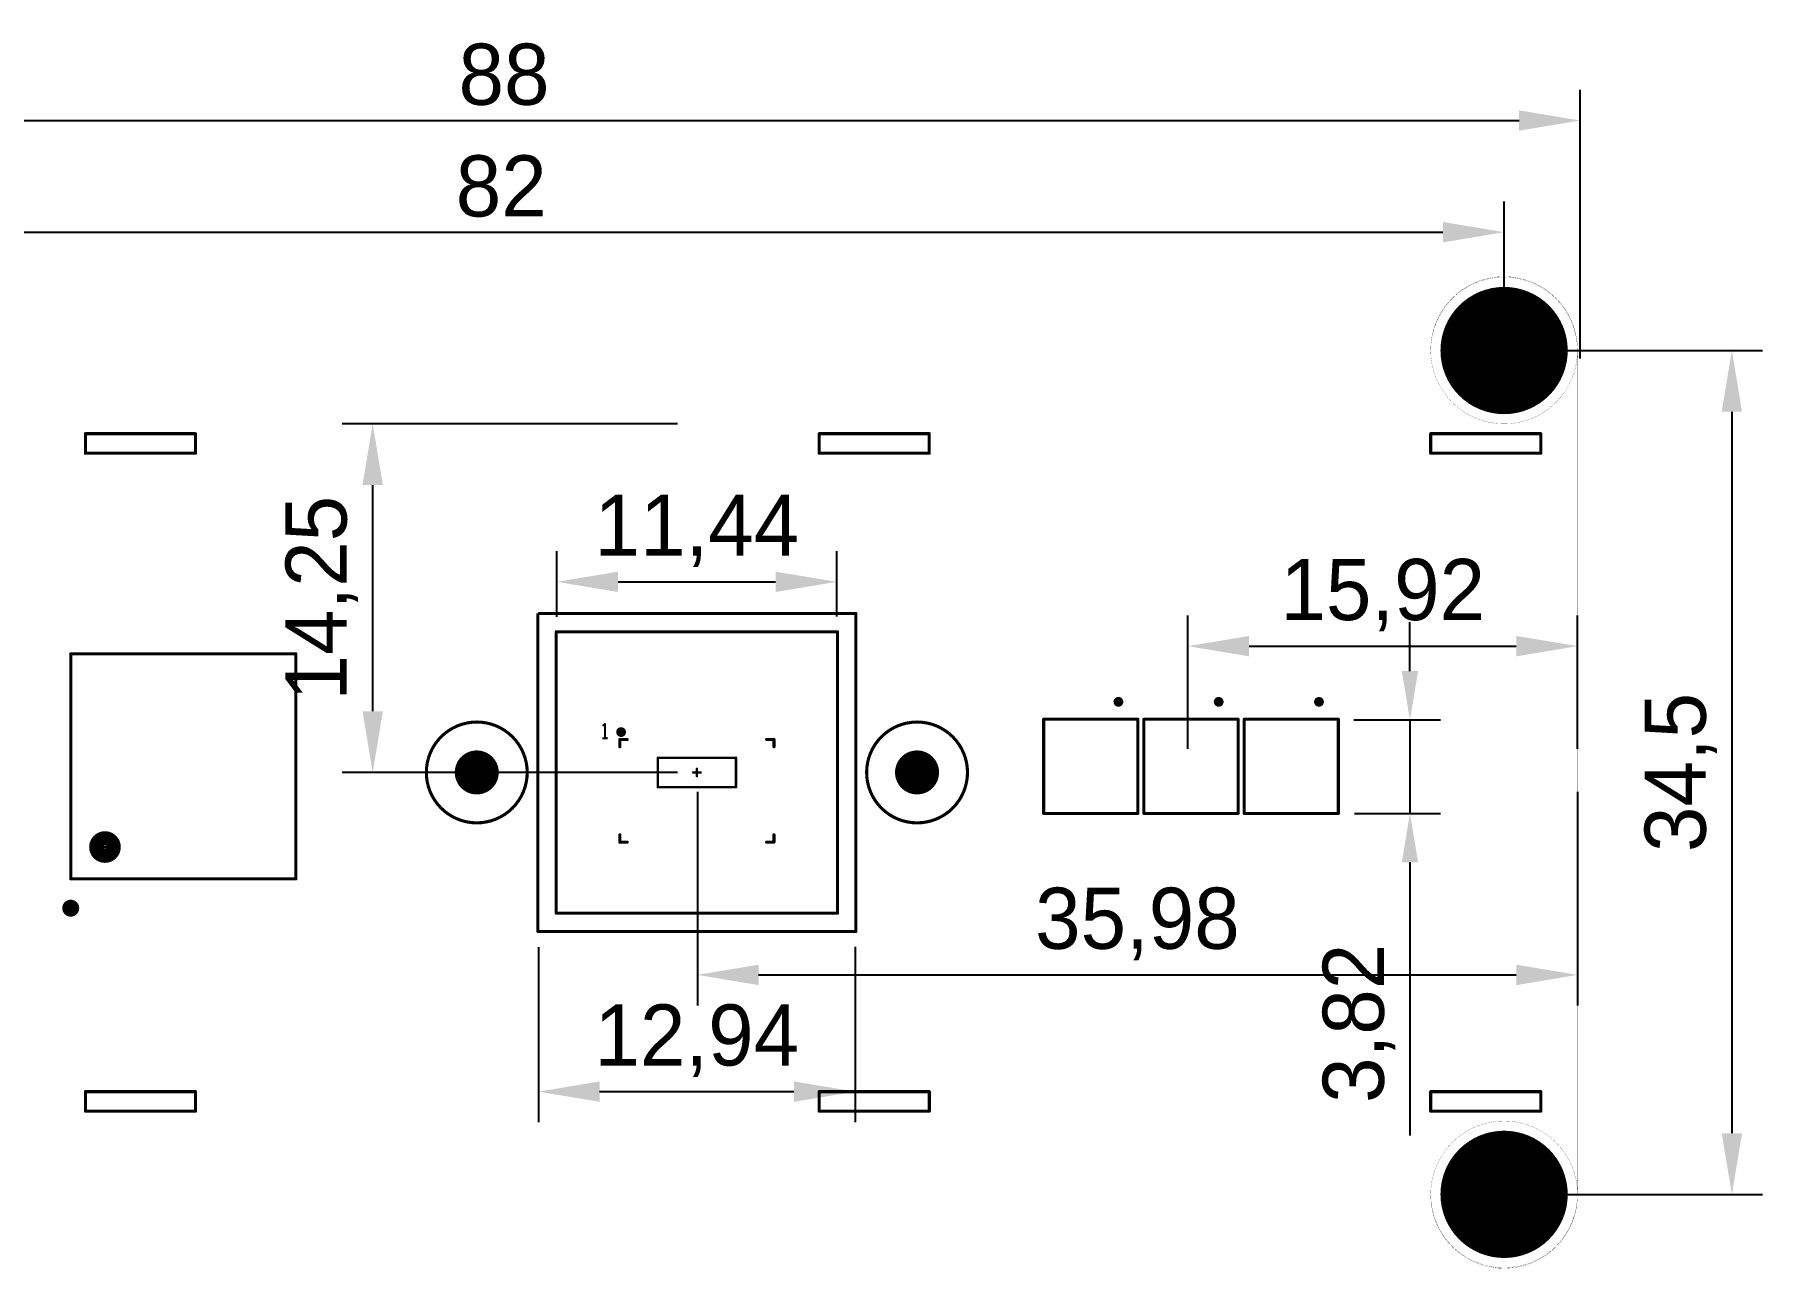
# Model space of a CAD drawing. Header units: millimetres. Extents: x -13 to 100, y -5 to 52.
# Drawn here: x 29.5 to 100.2, y 1.5 to 52 of the extents above; entities that cross this region are included whole.
import ezdxf

# ---------------------------------------------------------------- set-up
doc = ezdxf.new("R2010")
doc.units = ezdxf.units.MM
for name, color, linetype in [('BottomSolder', 6, 'Continuous'), ('KeepOutLayer', 6, 'Continuous'), ('PadHoleLayer', 156, 'Continuous'), ('TopOverlay', 2, 'Continuous')]:
    doc.layers.add(name, color=color, linetype=linetype)
doc.layers.get('0').off()
doc.dimstyles.new('ISO-25', dxfattribs={"dimtxt": 2.5, "dimasz": 2.5, "dimexe": 1.25, "dimexo": 0.625, "dimtad": 1, "dimtxsty": 'Standard', "dimcen": 2.5, "dimadec": 0, "dimazin": 0, "dimtfac": 1, "dimtmove": 0, "dimatfit": 3, "dimfxl": 1, "dimarcsym": 0})

# ---------------------------------------------------------------- blocks, each defined once
blk = doc.blocks.new('LED_SFH_4715AS_87')
at = {"layer": 'TopOverlay', "const_width": 0.127}
for points in [[(-1.925, -1.925), (-1.925, 1.925)], [(1.925, 1.925), (-1.925, 1.925)], [(-1.925, -1.925), (-1.925, 1.925)], [(1.925, 1.925), (-1.925, 1.925)], [(1.925, -1.925), (1.925, 1.925)], [(1.925, -1.925), (1.925, 1.925)], [(1.925, -1.925), (-1.925, -1.925)], [(1.925, -1.925), (-1.925, -1.925)]]:
    blk.add_lwpolyline(points, dxfattribs=at)
at = {"layer": 'TopOverlay'}
for points, const_width in [([(-1.957, 1.925, 1), (-1.893, 1.925, 1)], 0.0635), ([(-1.957, 1.925, 1), (-1.893, 1.925, 1)], 0.0635), ([(-1.957, 1.925, 1), (-1.893, 1.925, 1)], 0.0635), ([(-1.957, 1.925, 1), (-1.893, 1.925, 1)], 0.0635), ([(1.893, 1.925, 1), (1.957, 1.925, 1)], 0.0635), ([(1.893, 1.925, 1), (1.957, 1.925, 1)], 0.0635), ([(1.893, 1.925, 1), (1.957, 1.925, 1)], 0.0635), ([(1.893, 1.925, 1), (1.957, 1.925, 1)], 0.0635), ([(-2.537, 1.131, 1), (-2.737, 1.131, 1)], 0.2), ([(-2.537, 1.131, 1), (-2.737, 1.131, 1)], 0.2), ([(-2.787, 1.131, 1), (-2.687, 1.131, 1)], 0.1), ([(-2.787, 1.131, 1), (-2.687, 1.131, 1)], 0.1), ([(-2.587, 1.131, 1), (-2.487, 1.131, 1)], 0.1), ([(-2.587, 1.131, 1), (-2.487, 1.131, 1)], 0.1), ([(-1.957, -1.925, 1), (-1.893, -1.925, 1)], 0.0635), ([(-1.957, -1.925, 1), (-1.893, -1.925, 1)], 0.0635), ([(-1.957, -1.925, 1), (-1.893, -1.925, 1)], 0.0635), ([(-1.957, -1.925, 1), (-1.893, -1.925, 1)], 0.0635), ([(1.893, -1.925, 1), (1.957, -1.925, 1)], 0.0635), ([(1.893, -1.925, 1), (1.957, -1.925, 1)], 0.0635), ([(1.893, -1.925, 1), (1.957, -1.925, 1)], 0.0635), ([(1.893, -1.925, 1), (1.957, -1.925, 1)], 0.0635)]:
    blk.add_lwpolyline(points, format="xyb", close=True, dxfattribs=dict(at, const_width=const_width))
blk = doc.blocks.new('LED_SFH_4715AS_88')
at = {"layer": 'TopOverlay', "const_width": 0.127}
for points in [[(-1.925, -1.925), (-1.925, 1.925)], [(1.925, 1.925), (-1.925, 1.925)], [(-1.925, -1.925), (-1.925, 1.925)], [(1.925, 1.925), (-1.925, 1.925)], [(1.925, -1.925), (1.925, 1.925)], [(1.925, -1.925), (1.925, 1.925)], [(1.925, -1.925), (-1.925, -1.925)], [(1.925, -1.925), (-1.925, -1.925)]]:
    blk.add_lwpolyline(points, dxfattribs=at)
at = {"layer": 'TopOverlay'}
for points, const_width in [([(-1.957, 1.925, 1), (-1.893, 1.925, 1)], 0.0635), ([(-1.957, 1.925, 1), (-1.893, 1.925, 1)], 0.0635), ([(-1.957, 1.925, 1), (-1.893, 1.925, 1)], 0.0635), ([(-1.957, 1.925, 1), (-1.893, 1.925, 1)], 0.0635), ([(1.893, 1.925, 1), (1.957, 1.925, 1)], 0.0635), ([(1.893, 1.925, 1), (1.957, 1.925, 1)], 0.0635), ([(1.893, 1.925, 1), (1.957, 1.925, 1)], 0.0635), ([(1.893, 1.925, 1), (1.957, 1.925, 1)], 0.0635), ([(-2.537, 1.132, 1), (-2.737, 1.132, 1)], 0.2), ([(-2.537, 1.132, 1), (-2.737, 1.132, 1)], 0.2), ([(-2.787, 1.132, 1), (-2.687, 1.132, 1)], 0.1), ([(-2.787, 1.132, 1), (-2.687, 1.132, 1)], 0.1), ([(-2.587, 1.132, 1), (-2.487, 1.132, 1)], 0.1), ([(-2.587, 1.132, 1), (-2.487, 1.132, 1)], 0.1), ([(-1.957, -1.925, 1), (-1.893, -1.925, 1)], 0.0635), ([(-1.957, -1.925, 1), (-1.893, -1.925, 1)], 0.0635), ([(-1.957, -1.925, 1), (-1.893, -1.925, 1)], 0.0635), ([(-1.957, -1.925, 1), (-1.893, -1.925, 1)], 0.0635), ([(1.893, -1.925, 1), (1.957, -1.925, 1)], 0.0635), ([(1.893, -1.925, 1), (1.957, -1.925, 1)], 0.0635), ([(1.893, -1.925, 1), (1.957, -1.925, 1)], 0.0635), ([(1.893, -1.925, 1), (1.957, -1.925, 1)], 0.0635)]:
    blk.add_lwpolyline(points, format="xyb", close=True, dxfattribs=dict(at, const_width=const_width))
blk = doc.blocks.new('LED_SFH_4715AS_89')
at = {"layer": 'TopOverlay', "const_width": 0.127}
for points in [[(-1.925, -1.925), (-1.925, 1.925)], [(1.925, 1.925), (-1.925, 1.925)], [(-1.925, -1.925), (-1.925, 1.925)], [(1.925, 1.925), (-1.925, 1.925)], [(1.925, -1.925), (1.925, 1.925)], [(1.925, -1.925), (1.925, 1.925)], [(1.925, -1.925), (-1.925, -1.925)], [(1.925, -1.925), (-1.925, -1.925)]]:
    blk.add_lwpolyline(points, dxfattribs=at)
at = {"layer": 'TopOverlay'}
for points, const_width in [([(-1.957, 1.925, 1), (-1.893, 1.925, 1)], 0.0635), ([(-1.957, 1.925, 1), (-1.893, 1.925, 1)], 0.0635), ([(-1.957, 1.925, 1), (-1.893, 1.925, 1)], 0.0635), ([(-1.957, 1.925, 1), (-1.893, 1.925, 1)], 0.0635), ([(1.893, 1.925, 1), (1.957, 1.925, 1)], 0.0635), ([(1.893, 1.925, 1), (1.957, 1.925, 1)], 0.0635), ([(1.893, 1.925, 1), (1.957, 1.925, 1)], 0.0635), ([(1.893, 1.925, 1), (1.957, 1.925, 1)], 0.0635), ([(-2.537, 1.132, 1), (-2.737, 1.132, 1)], 0.2), ([(-2.537, 1.132, 1), (-2.737, 1.132, 1)], 0.2), ([(-2.787, 1.132, 1), (-2.687, 1.132, 1)], 0.1), ([(-2.787, 1.132, 1), (-2.687, 1.132, 1)], 0.1), ([(-2.587, 1.132, 1), (-2.487, 1.132, 1)], 0.1), ([(-2.587, 1.132, 1), (-2.487, 1.132, 1)], 0.1), ([(-1.957, -1.925, 1), (-1.893, -1.925, 1)], 0.0635), ([(-1.957, -1.925, 1), (-1.893, -1.925, 1)], 0.0635), ([(-1.957, -1.925, 1), (-1.893, -1.925, 1)], 0.0635), ([(-1.957, -1.925, 1), (-1.893, -1.925, 1)], 0.0635), ([(1.893, -1.925, 1), (1.957, -1.925, 1)], 0.0635), ([(1.893, -1.925, 1), (1.957, -1.925, 1)], 0.0635), ([(1.893, -1.925, 1), (1.957, -1.925, 1)], 0.0635), ([(1.893, -1.925, 1), (1.957, -1.925, 1)], 0.0635)]:
    blk.add_lwpolyline(points, format="xyb", close=True, dxfattribs=dict(at, const_width=const_width))
blk = doc.blocks.new('EPC635_103')
at = {"layer": 'TopOverlay'}
for p, q in [((-3.757, 2.756), (-3.859, 2.654)), ((-3.859, 2.147), (-3.656, 2.147)), ((-3.757, 2.147), (-3.757, 2.756)), ((-3.656, 2.147), (-3.757, 2.147))]:
    blk.add_line(p, q, dxfattribs=at)
for points, const_width in [([(-3, 2.4, 1), (-3.2, 2.4, 1)], 0.2), ([(-3.25, 2.4, 1), (-3.15, 2.4, 1)], 0.1), ([(-3.182, 2.1, 1), (-3.118, 2.1, 1)], 0.0635), ([(-3.182, 2.1, 1), (-3.118, 2.1, 1)], 0.0635), ([(-3.05, 2.4, 1), (-2.95, 2.4, 1)], 0.1), ([(-2.882, 2.1, 1), (-2.818, 2.1, 1)], 0.0635), ([(2.818, 2.1, 1), (2.882, 2.1, 1)], 0.0635), ([(3.118, 2.1, 1), (3.182, 2.1, 1)], 0.0635), ([(3.118, 2.1, 1), (3.182, 2.1, 1)], 0.0635), ([(-3.182, 1.8, 1), (-3.118, 1.8, 1)], 0.0635), ([(3.118, 1.8, 1), (3.182, 1.8, 1)], 0.0635), ([(-1.626, 1.35, 1), (-1.575, 1.35, 1)], 0.0508), ([(-1.626, 1.35, 1), (-1.575, 1.35, 1)], 0.0508), ([(-0.176, 0.75, 1), (-0.125, 0.75, 1)], 0.0508), ([(-0.025, 0.9, 1), (0.025, 0.9, 1)], 0.0508), ([(0.124, 0.75, 1), (0.175, 0.75, 1)], 0.0508), ([(1.575, 1.35, 1), (1.625, 1.35, 1)], 0.0508), ([(1.575, 1.35, 1), (1.625, 1.35, 1)], 0.0508), ([(-1.626, 0.15, 1), (-1.575, 0.15, 1)], 0.0508), ([(-1.626, 0.15, 1), (-1.575, 0.15, 1)], 0.0508), ([(-0.025, 0.6, 1), (0.025, 0.6, 1)], 0.0508), ([(1.575, 0.15, 1), (1.625, 0.15, 1)], 0.0508), ([(1.575, 0.15, 1), (1.625, 0.15, 1)], 0.0508), ([(-3.182, -1.8, 1), (-3.118, -1.8, 1)], 0.0635), ([(-3.182, -2.1, 1), (-3.118, -2.1, 1)], 0.0635), ([(-3.182, -2.1, 1), (-3.118, -2.1, 1)], 0.0635), ([(-2.882, -2.1, 1), (-2.818, -2.1, 1)], 0.0635), ([(2.818, -2.1, 1), (2.882, -2.1, 1)], 0.0635), ([(3.118, -1.8, 1), (3.182, -1.8, 1)], 0.0635), ([(3.118, -2.1, 1), (3.182, -2.1, 1)], 0.0635), ([(3.118, -2.1, 1), (3.182, -2.1, 1)], 0.0635)]:
    blk.add_lwpolyline(points, format="xyb", close=True, dxfattribs=dict(at, const_width=const_width))
for points, const_width in [([(-3.15, 1.8), (-3.15, 2.1)], 0.127), ([(-3.15, 2.1), (-2.85, 2.1)], 0.127), ([(2.85, 2.1), (3.15, 2.1)], 0.127), ([(3.15, 1.8), (3.15, 2.1)], 0.127), ([(-1.6, 1.35), (1.6, 1.35)], 0.102), ([(-1.6, 0.15), (-1.6, 1.35)], 0.102), ([(-0.15, 0.75), (0.15, 0.75)], 0.102), ([(0, 0.6), (0, 0.9)], 0.102), ([(1.6, 0.15), (1.6, 1.35)], 0.102), ([(-1.6, 0.15), (1.6, 0.15)], 0.102), ([(-3.15, -2.1), (-3.15, -1.8)], 0.127), ([(-3.15, -2.1), (-2.85, -2.1)], 0.127), ([(2.85, -2.1), (3.15, -2.1)], 0.127), ([(3.15, -2.1), (3.15, -1.8)], 0.127)]:
    blk.add_lwpolyline(points, dxfattribs=dict(at, const_width=const_width))
blk = doc.blocks.new('QFP50P1200X1200X160_64N_104')
at = {"layer": 'TopOverlay'}
for points, const_width in [([(-5.517, 4.6, 1), (-6.083, 4.6, 1)], 0.127), ([(-6.115, 4.6, 1), (-6.051, 4.6, 1)], 0.0635), ([(-5.576, 4.6, 1), (-6.024, 4.6, 1)], 0.127), ([(-6.055, 4.6, 1), (-5.992, 4.6, 1)], 0.0635), ([(-5.8, 4.6, 1), (-6, 4.6, 1)], 0.127), ([(-6.032, 4.6, 1), (-5.968, 4.6, 1)], 0.0635), ([(-5.659, 4.6, 1), (-5.941, 4.6, 1)], 0.127), ([(-5.659, 4.6, 1), (-5.941, 4.6, 1)], 0.127), ([(-5.973, 4.6, 1), (-5.91, 4.6, 1)], 0.0635), ([(-5.973, 4.6, 1), (-5.91, 4.6, 1)], 0.0635), ([(-5.7, 4.6, 1), (-5.9, 4.6, 1)], 0.127), ([(-5.932, 4.6, 1), (-5.868, 4.6, 1)], 0.0635), ([(-5.832, 4.6, 1), (-5.768, 4.6, 1)], 0.0635), ([(-5.732, 4.6, 1), (-5.668, 4.6, 1)], 0.0635), ([(-5.69, 4.6, 1), (-5.627, 4.6, 1)], 0.0635), ([(-5.69, 4.6, 1), (-5.627, 4.6, 1)], 0.0635), ([(-5.608, 4.6, 1), (-5.545, 4.6, 1)], 0.0635), ([(-5.549, 4.6, 1), (-5.485, 4.6, 1)], 0.0635), ([(-4.632, 4.6, 1), (-4.568, 4.6, 1)], 0.0635), ([(-4.632, 4.6, 1), (-4.568, 4.6, 1)], 0.0635), ([(4.568, 4.6, 1), (4.632, 4.6, 1)], 0.0635), ([(4.568, 4.6, 1), (4.632, 4.6, 1)], 0.0635), ([(-2.717, 3.2, 1), (-3.883, 3.2, 1)], 0.127), ([(-2.734, 3.2, 1), (-3.866, 3.2, 1)], 0.127), ([(-2.8, 3.2, 1), (-3.8, 3.2, 1)], 0.127), ([(-2.876, 3.2, 1), (-3.724, 3.2, 1)], 0.127), ([(-2.939, 3.2, 1), (-3.661, 3.2, 1)], 0.127), ([(-3.017, 3.2, 1), (-3.583, 3.2, 1)], 0.127), ([(-3.915, 3.2, 1), (-3.851, 3.2, 1)], 0.0635), ([(-3.897, 3.2, 1), (-3.834, 3.2, 1)], 0.0635), ([(-3.832, 3.2, 1), (-3.768, 3.2, 1)], 0.0635), ([(-3.756, 3.2, 1), (-3.693, 3.2, 1)], 0.0635), ([(-3.692, 3.2, 1), (-3.629, 3.2, 1)], 0.0635), ([(-3.615, 3.2, 1), (-3.551, 3.2, 1)], 0.0635), ([(-3.076, 3.2, 1), (-3.524, 3.2, 1)], 0.127), ([(-3.555, 3.2, 1), (-3.492, 3.2, 1)], 0.0635), ([(-3.3, 3.2, 1), (-3.5, 3.2, 1)], 0.127), ([(-3.532, 3.2, 1), (-3.468, 3.2, 1)], 0.0635), ([(-3.159, 3.2, 1), (-3.441, 3.2, 1)], 0.127), ([(-3.473, 3.2, 1), (-3.41, 3.2, 1)], 0.0635), ([(-3.332, 3.2, 1), (-3.268, 3.2, 1)], 0.0635), ([(-3.19, 3.2, 1), (-3.127, 3.2, 1)], 0.0635), ([(-3.108, 3.2, 1), (-3.045, 3.2, 1)], 0.0635), ([(-3.049, 3.2, 1), (-2.985, 3.2, 1)], 0.0635), ([(-2.971, 3.2, 1), (-2.908, 3.2, 1)], 0.0635), ([(-2.907, 3.2, 1), (-2.844, 3.2, 1)], 0.0635), ([(-2.832, 3.2, 1), (-2.768, 3.2, 1)], 0.0635), ([(-2.766, 3.2, 1), (-2.703, 3.2, 1)], 0.0635), ([(-2.749, 3.2, 1), (-2.685, 3.2, 1)], 0.0635), ([(-4.632, -4.6, 1), (-4.568, -4.6, 1)], 0.0635), ([(-4.632, -4.6, 1), (-4.568, -4.6, 1)], 0.0635), ([(4.568, -4.6, 1), (4.632, -4.6, 1)], 0.0635), ([(4.568, -4.6, 1), (4.632, -4.6, 1)], 0.0635)]:
    blk.add_lwpolyline(points, format="xyb", close=True, dxfattribs=dict(at, const_width=const_width))
at = {"layer": 'TopOverlay', "const_width": 0.127}
for points in [[(-4.6, 4.6), (4.6, 4.6)], [(-4.6, 4.6), (-4.6, -4.6)], [(4.6, 4.6), (4.6, -4.6)], [(-4.6, -4.6), (4.6, -4.6)]]:
    blk.add_lwpolyline(points, dxfattribs=at)
blk = doc.blocks.new('HOLE3_0_5_0_127')
at = {"layer": 'BottomSolder', "const_width": 2.602}
blk.add_lwpolyline([(-1.301, 0, 1), (1.301, 0, 1)], format="xyb", close=True, dxfattribs=at)
at = {"layer": 'PadHoleLayer', "const_width": 1.5}
blk.add_lwpolyline([(-0.75, 0, 1), (0.75, 0, 1)], format="xyb", close=True, dxfattribs=at)
blk = doc.blocks.new('HOLE3_0_5_0_128')
at = {"layer": 'BottomSolder', "const_width": 2.602}
blk.add_lwpolyline([(-1.301, 0, 1), (1.301, 0, 1)], format="xyb", close=True, dxfattribs=at)
at = {"layer": 'PadHoleLayer', "const_width": 1.5}
blk.add_lwpolyline([(-0.75, 0, 1), (0.75, 0, 1)], format="xyb", close=True, dxfattribs=at)
blk = doc.blocks.new('SHIELD_227')
at = {"layer": 'TopOverlay', "const_width": 0.127}
for points in [[(0, 0.799846), (4.499864, 0.799846)], [(0, 0), (0, 0.799846)], [(4.499864, 0), (4.499864, 0.799846)], [(0, 0), (4.499864, 0)]]:
    blk.add_lwpolyline(points, dxfattribs=at)
at = {"layer": 'TopOverlay', "const_width": 0.0635}
for points in [[(-0.03175, 0.799846, 1), (0.03175, 0.799846, 1)], [(-0.03175, 0.799846, 1), (0.03175, 0.799846, 1)], [(4.468114, 0.799846, 1), (4.531614, 0.799846, 1)], [(4.468114, 0.799846, 1), (4.531614, 0.799846, 1)], [(-0.03175, 0, 1), (0.03175, 0, 1)], [(-0.03175, 0, 1), (0.03175, 0, 1)], [(4.468114, 0, 1), (4.531614, 0, 1)], [(4.468114, 0, 1), (4.531614, 0, 1)]]:
    blk.add_lwpolyline(points, format="xyb", close=True, dxfattribs=at)
blk = doc.blocks.new('SHIELD_228')
at = {"layer": 'TopOverlay', "const_width": 0.127}
for points in [[(0, 0.799846), (4.499864, 0.799846)], [(0, 0), (0, 0.799846)], [(4.499864, 0), (4.499864, 0.799846)], [(0, 0), (4.499864, 0)]]:
    blk.add_lwpolyline(points, dxfattribs=at)
at = {"layer": 'TopOverlay', "const_width": 0.0635}
for points in [[(-0.03175, 0.799846, 1), (0.03175, 0.799846, 1)], [(-0.03175, 0.799846, 1), (0.03175, 0.799846, 1)], [(4.468114, 0.799846, 1), (4.531614, 0.799846, 1)], [(4.468114, 0.799846, 1), (4.531614, 0.799846, 1)], [(-0.03175, 0, 1), (0.03175, 0, 1)], [(-0.03175, 0, 1), (0.03175, 0, 1)], [(4.468114, 0, 1), (4.531614, 0, 1)], [(4.468114, 0, 1), (4.531614, 0, 1)]]:
    blk.add_lwpolyline(points, format="xyb", close=True, dxfattribs=at)
blk = doc.blocks.new('SHIELD_229')
at = {"layer": 'TopOverlay', "const_width": 0.127}
for points in [[(0, 0.8), (4.5, 0.8)], [(0, 0), (0, 0.8)], [(4.5, 0), (4.5, 0.8)], [(0, 0), (4.5, 0)]]:
    blk.add_lwpolyline(points, dxfattribs=at)
at = {"layer": 'TopOverlay', "const_width": 0.0635}
for points in [[(-0.032, 0.8, 1), (0.032, 0.8, 1)], [(-0.032, 0.8, 1), (0.032, 0.8, 1)], [(4.468, 0.8, 1), (4.532, 0.8, 1)], [(4.468, 0.8, 1), (4.532, 0.8, 1)], [(-0.032, 0, 1), (0.032, 0, 1)], [(-0.032, 0, 1), (0.032, 0, 1)], [(4.468, 0, 1), (4.532, 0, 1)], [(4.468, 0, 1), (4.532, 0, 1)]]:
    blk.add_lwpolyline(points, format="xyb", close=True, dxfattribs=at)
blk = doc.blocks.new('SHIELD_230')
at = {"layer": 'TopOverlay', "const_width": 0.127}
for points in [[(0, 0.8), (4.5, 0.8)], [(0, 0), (0, 0.8)], [(4.5, 0), (4.5, 0.8)], [(0, 0), (4.5, 0)]]:
    blk.add_lwpolyline(points, dxfattribs=at)
at = {"layer": 'TopOverlay', "const_width": 0.0635}
for points in [[(-0.032, 0.8, 1), (0.032, 0.8, 1)], [(-0.032, 0.8, 1), (0.032, 0.8, 1)], [(4.468, 0.8, 1), (4.532, 0.8, 1)], [(4.468, 0.8, 1), (4.532, 0.8, 1)], [(-0.032, 0, 1), (0.032, 0, 1)], [(-0.032, 0, 1), (0.032, 0, 1)], [(4.468, 0, 1), (4.532, 0, 1)], [(4.468, 0, 1), (4.532, 0, 1)]]:
    blk.add_lwpolyline(points, format="xyb", close=True, dxfattribs=at)
blk = doc.blocks.new('SHIELD_231')
at = {"layer": 'TopOverlay', "const_width": 0.127}
for points in [[(0, 0.8), (4.5, 0.8)], [(0, 0), (0, 0.8)], [(4.5, 0), (4.5, 0.8)], [(0, 0), (4.5, 0)]]:
    blk.add_lwpolyline(points, dxfattribs=at)
at = {"layer": 'TopOverlay', "const_width": 0.0635}
for points in [[(-0.032, 0.8, 1), (0.032, 0.8, 1)], [(-0.032, 0.8, 1), (0.032, 0.8, 1)], [(4.468, 0.8, 1), (4.532, 0.8, 1)], [(4.468, 0.8, 1), (4.532, 0.8, 1)], [(-0.032, 0, 1), (0.032, 0, 1)], [(-0.032, 0, 1), (0.032, 0, 1)], [(4.468, 0, 1), (4.532, 0, 1)], [(4.468, 0, 1), (4.532, 0, 1)]]:
    blk.add_lwpolyline(points, format="xyb", close=True, dxfattribs=at)
blk = doc.blocks.new('SHIELD_232')
at = {"layer": 'TopOverlay', "const_width": 0.127}
for points in [[(0, 0.799846), (4.499864, 0.799846)], [(0, 0), (0, 0.799846)], [(4.499864, 0), (4.499864, 0.799846)], [(0, 0), (4.499864, 0)]]:
    blk.add_lwpolyline(points, dxfattribs=at)
at = {"layer": 'TopOverlay', "const_width": 0.0635}
for points in [[(-0.03175, 0.799846, 1), (0.03175, 0.799846, 1)], [(-0.03175, 0.799846, 1), (0.03175, 0.799846, 1)], [(4.468114, 0.799846, 1), (4.531614, 0.799846, 1)], [(4.468114, 0.799846, 1), (4.531614, 0.799846, 1)], [(-0.03175, 0, 1), (0.03175, 0, 1)], [(-0.03175, 0, 1), (0.03175, 0, 1)], [(4.468114, 0, 1), (4.531614, 0, 1)], [(4.468114, 0, 1), (4.531614, 0, 1)]]:
    blk.add_lwpolyline(points, format="xyb", close=True, dxfattribs=at)
blk = doc.blocks.new('*D242')
at = {"layer": 'BottomSolder', "color": 0, "lineweight": -2}
for p, q in [((4.73, 38.737), (4.73, 49.719)), ((92.729, 38.739), (92.729, 49.719)), ((7.23, 48.469), (90.229, 48.469))]:
    blk.add_line(p, q, dxfattribs=at)
at = {"layer": 'BottomSolder', "color": 0}
for points in [[(7.23, 48.885), (7.23, 48.052), (4.73, 48.469)], [(90.229, 48.885), (90.229, 48.052), (92.729, 48.469)]]:
    blk.add_solid(points, dxfattribs=at)
at = {"layer": 'BottomSolder', "color": 0, "insert": (48.73, 50.344), "char_height": 2.5, "attachment_point": 5}
blk.add_mtext('88', dxfattribs=at)
blk = doc.blocks.new('*D247')
at = {"layer": 'KeepOutLayer', "color": 0, "lineweight": -2}
for p, q in [((55.815, 36.065), (42.111, 36.065)), ((43.361, 24.315), (43.361, 33.565)), ((55.815, 21.815), (42.111, 21.815))]:
    blk.add_line(p, q, dxfattribs=at)
at = {"layer": 'KeepOutLayer', "color": 0}
for points in [[(42.944, 33.565), (43.778, 33.565), (43.361, 36.065)], [(42.944, 24.315), (43.778, 24.315), (43.361, 21.815)]]:
    blk.add_solid(points, dxfattribs=at)
at = {"layer": 'KeepOutLayer', "color": 0, "insert": (41.278, 28.94), "char_height": 2.5, "attachment_point": 5, "rotation": 90}
blk.add_mtext('14,25', dxfattribs=at)
blk = doc.blocks.new('*D248')
at = {"layer": 'KeepOutLayer', "color": 0, "lineweight": -2}
for p, q in [((56.634, 21.023), (56.634, 12.288)), ((92.615, 21.023), (92.615, 12.288)), ((59.134, 13.538), (90.115, 13.538))]:
    blk.add_line(p, q, dxfattribs=at)
at = {"layer": 'KeepOutLayer', "color": 0}
for points in [[(59.134, 13.955), (59.134, 13.121), (56.634, 13.538)], [(90.115, 13.955), (90.115, 13.121), (92.615, 13.538)]]:
    blk.add_solid(points, dxfattribs=at)
at = {"layer": 'KeepOutLayer', "color": 0, "insert": (74.624, 15.621), "char_height": 2.5, "attachment_point": 5}
blk.add_mtext('35,98', dxfattribs=at)
blk = doc.blocks.new('*D249')
at = {"layer": 'KeepOutLayer', "color": 0, "lineweight": -2}
for p, q in [((50.895, 28.179), (50.895, 30.858)), ((62.333, 28.19), (62.333, 30.858)), ((53.395, 29.608), (59.833, 29.608))]:
    blk.add_line(p, q, dxfattribs=at)
at = {"layer": 'KeepOutLayer', "color": 0}
for points in [[(53.395, 30.025), (53.395, 29.192), (50.895, 29.608)], [(59.833, 30.025), (59.833, 29.192), (62.333, 29.608)]]:
    blk.add_solid(points, dxfattribs=at)
at = {"layer": 'KeepOutLayer', "color": 0, "insert": (56.614, 31.692), "char_height": 2.5, "attachment_point": 5}
blk.add_mtext('11,44', dxfattribs=at)
blk = doc.blocks.new('*D250')
at = {"layer": 'KeepOutLayer', "color": 0, "lineweight": -2}
for p, q in [((50.139, 14.67), (50.139, 7.515)), ((63.083, 14.69), (63.083, 7.515)), ((52.639, 8.765), (60.583, 8.765))]:
    blk.add_line(p, q, dxfattribs=at)
at = {"layer": 'KeepOutLayer', "color": 0}
for points in [[(52.639, 9.182), (52.639, 8.348), (50.139, 8.765)], [(60.583, 9.182), (60.583, 8.348), (63.083, 8.765)]]:
    blk.add_solid(points, dxfattribs=at)
at = {"layer": 'KeepOutLayer', "color": 0, "insert": (56.611, 10.848), "char_height": 2.5, "attachment_point": 5}
blk.add_mtext('12,94', dxfattribs=at)
blk = doc.blocks.new('*D251')
at = {"layer": 'KeepOutLayer', "color": 0, "lineweight": -2}
for p, q in [((76.692, 22.78), (76.692, 28.229)), ((92.615, 22.78), (92.615, 28.229)), ((79.192, 26.979), (90.115, 26.979))]:
    blk.add_line(p, q, dxfattribs=at)
at = {"layer": 'KeepOutLayer', "color": 0}
for points in [[(79.192, 27.395), (79.192, 26.562), (76.692, 26.979)], [(90.115, 27.395), (90.115, 26.562), (92.615, 26.979)]]:
    blk.add_solid(points, dxfattribs=at)
at = {"layer": 'KeepOutLayer', "color": 0, "insert": (84.654, 29.062), "char_height": 2.5, "attachment_point": 5}
blk.add_mtext('15,92', dxfattribs=at)
blk = doc.blocks.new('*D252')
at = {"layer": 'KeepOutLayer', "color": 0, "lineweight": -2}
for p, q in [((85.765, 25.96), (85.765, 27.96)), ((83.474, 23.96), (87.015, 23.96)), ((85.765, 23.96), (85.765, 20.14)), ((83.497, 20.14), (87.015, 20.14)), ((85.765, 18.14), (85.765, 6.974))]:
    blk.add_line(p, q, dxfattribs=at)
at = {"layer": 'KeepOutLayer', "color": 0}
for points in [[(85.432, 25.96), (86.099, 25.96), (85.765, 23.96)], [(85.432, 18.14), (86.099, 18.14), (85.765, 20.14)]]:
    blk.add_solid(points, dxfattribs=at)
at = {"layer": 'KeepOutLayer', "color": 0, "insert": (83.682, 11.557), "char_height": 2.5, "attachment_point": 5, "rotation": 90}
blk.add_mtext('3,82', dxfattribs=at)
blk = doc.blocks.new('*D253')
at = {"layer": 'KeepOutLayer', "color": 0, "lineweight": -2}
for p, q in [((90.24, 39.065), (100.177, 39.065)), ((98.927, 36.565), (98.927, 7.065)), ((90.24, 4.565), (100.177, 4.565))]:
    blk.add_line(p, q, dxfattribs=at)
at = {"layer": 'KeepOutLayer', "color": 0}
for points in [[(98.51, 36.565), (99.343, 36.565), (98.927, 39.065)], [(98.51, 7.065), (99.343, 7.065), (98.927, 4.565)]]:
    blk.add_solid(points, dxfattribs=at)
at = {"layer": 'KeepOutLayer', "color": 0, "insert": (96.843, 21.815), "char_height": 2.5, "attachment_point": 5, "rotation": 90}
blk.add_mtext('34,5', dxfattribs=at)
blk = doc.blocks.new('*D254')
at = {"layer": 'KeepOutLayer', "color": 0, "lineweight": -2}
for p, q in [((7.615, 39.69), (7.615, 45.153)), ((89.615, 39.69), (89.615, 45.153)), ((10.115, 43.903), (87.115, 43.903)), ((8.959, 26.235), (15.576, 26.235)), ((14.326, 25.235), (14.326, 18.295)), ((8.959, 17.295), (15.576, 17.295))]:
    blk.add_line(p, q, dxfattribs=at)
at = {"layer": 'KeepOutLayer', "color": 0}
for points in [[(10.115, 44.32), (10.115, 43.487), (7.615, 43.903)], [(87.115, 44.32), (87.115, 43.487), (89.615, 43.903)], [(14.16, 25.235), (14.493, 25.235), (14.326, 26.235)], [(14.16, 18.295), (14.493, 18.295), (14.326, 17.295)]]:
    blk.add_solid(points, dxfattribs=at)
at = {"layer": 'KeepOutLayer', "color": 0, "insert": (48.615, 45.778), "char_height": 2.5, "attachment_point": 5}
blk.add_mtext('82', dxfattribs=at)
at = {"layer": 'KeepOutLayer', "color": 0, "insert": (12.826, 21.765), "char_height": 1.5, "attachment_point": 5, "rotation": 90}
blk.add_mtext('8,94', dxfattribs=at)

msp = doc.modelspace()

# ---------------------------------------------------------------- linework, layer by layer
at = {"layer": 'KeepOutLayer', "const_width": 0.00645}
for points in [[(86.615, 39.065, -0.999996), (92.615, 39.115)], [(92.615, 4.615, -1), (86.615, 4.465)]]:
    msp.add_lwpolyline(points, format="xyb", dxfattribs=at)
for points in [[(86.615, 36.065), (86.615, 39.065)], [(92.615, 36.065), (92.615, 39.115)], [(10.615, 36.065), (86.615, 36.065)], [(86.615, 36.065), (92.615, 36.065)], [(92.615, 7.565), (92.615, 36.065)], [(10.615, 7.565), (86.615, 7.565)], [(86.615, 7.565), (92.615, 7.565)], [(86.615, 4.465), (86.615, 7.565)], [(92.615, 4.615), (92.615, 7.565)]]:
    msp.add_lwpolyline(points, dxfattribs=at)
at = {"layer": 'KeepOutLayer', "const_width": 0.00323}
for points in [[(86.613, 39.065, 1), (86.617, 39.065, 1)], [(86.613, 39.065, 1), (86.617, 39.065, 1)], [(92.613, 39.115, 1), (92.617, 39.115, 1)], [(92.613, 39.115, 1), (92.617, 39.115, 1)], [(86.613, 36.065, 1), (86.617, 36.065, 1)], [(86.613, 36.065, 1), (86.617, 36.065, 1)], [(86.613, 36.065, 1), (86.617, 36.065, 1)], [(92.613, 36.065, 1), (92.617, 36.065, 1)], [(92.613, 36.065, 1), (92.617, 36.065, 1)], [(92.613, 36.065, 1), (92.617, 36.065, 1)], [(86.613, 7.565, 1), (86.617, 7.565, 1)], [(86.613, 7.565, 1), (86.617, 7.565, 1)], [(86.613, 7.565, 1), (86.617, 7.565, 1)], [(92.613, 7.565, 1), (92.617, 7.565, 1)], [(92.613, 7.565, 1), (92.617, 7.565, 1)], [(92.613, 7.565, 1), (92.617, 7.565, 1)], [(86.613, 4.465, 1), (86.617, 4.465, 1)], [(86.613, 4.465, 1), (86.617, 4.465, 1)], [(92.613, 4.615, 1), (92.617, 4.615, 1)], [(92.613, 4.615, 1), (92.617, 4.615, 1)]]:
    msp.add_lwpolyline(points, format="xyb", close=True, dxfattribs=at)
at = {"layer": 'PadHoleLayer', "const_width": 0.9}
for points in [[(47.165, 21.815, 1), (48.065, 21.815, 1)], [(65.165, 21.815, 1), (66.065, 21.815, 1)]]:
    msp.add_lwpolyline(points, format="xyb", close=True, dxfattribs=at)
at = {"layer": 'TopOverlay'}
for points, const_width in [([(92.615, 39.065, 1), (86.615, 39.065, 1)], 0.00645), ([(92.115, 39.065, 1), (87.115, 39.065, 1)], 0.00645), ([(91.115, 39.065, 1), (88.115, 39.065, 1)], 0.00645), ([(86.613, 39.065, 1), (86.617, 39.065, 1)], 0.00323), ([(87.113, 39.065, 1), (87.117, 39.065, 1)], 0.00323), ([(88.113, 39.065, 1), (88.117, 39.065, 1)], 0.00323), ([(91.113, 39.065, 1), (91.117, 39.065, 1)], 0.00323), ([(92.113, 39.065, 1), (92.117, 39.065, 1)], 0.00323), ([(92.613, 39.065, 1), (92.617, 39.065, 1)], 0.00323), ([(63.083, 28.315, 1), (63.147, 28.315, 1)], 0.0635), ([(63.083, 28.315, 1), (63.147, 28.315, 1)], 0.0635), ([(50.833, 27.565, 1), (50.897, 27.565, 1)], 0.0635), ([(50.833, 27.565, 1), (50.897, 27.565, 1)], 0.0635), ([(62.333, 27.565, 1), (62.397, 27.565, 1)], 0.0635), ([(62.333, 27.565, 1), (62.397, 27.565, 1)], 0.0635), ([(49.677, 21.815, 1), (45.554, 21.815, 1)], 0.127), ([(67.677, 21.815, 1), (63.554, 21.815, 1)], 0.127), ([(45.522, 21.815, 1), (45.585, 21.815, 1)], 0.0635), ([(49.645, 21.815, 1), (49.708, 21.815, 1)], 0.0635), ([(63.522, 21.815, 1), (63.585, 21.815, 1)], 0.0635), ([(67.645, 21.815, 1), (67.708, 21.815, 1)], 0.0635), ([(50.833, 16.065, 1), (50.897, 16.065, 1)], 0.0635), ([(50.833, 16.065, 1), (50.897, 16.065, 1)], 0.0635), ([(62.333, 16.065, 1), (62.397, 16.065, 1)], 0.0635), ([(62.333, 16.065, 1), (62.397, 16.065, 1)], 0.0635), ([(50.083, 15.315, 1), (50.147, 15.315, 1)], 0.0635), ([(50.083, 15.315, 1), (50.147, 15.315, 1)], 0.0635), ([(63.083, 15.315, 1), (63.147, 15.315, 1)], 0.0635), ([(63.083, 15.315, 1), (63.147, 15.315, 1)], 0.0635), ([(92.615, 4.565, 1), (86.615, 4.565, 1)], 0.00645), ([(92.115, 4.565, 1), (87.115, 4.565, 1)], 0.00645), ([(91.115, 4.565, 1), (88.115, 4.565, 1)], 0.00645), ([(86.613, 4.565, 1), (86.617, 4.565, 1)], 0.00323), ([(87.113, 4.565, 1), (87.117, 4.565, 1)], 0.00323), ([(88.113, 4.565, 1), (88.117, 4.565, 1)], 0.00323), ([(91.113, 4.565, 1), (91.117, 4.565, 1)], 0.00323), ([(92.113, 4.565, 1), (92.117, 4.565, 1)], 0.00323), ([(92.613, 4.565, 1), (92.617, 4.565, 1)], 0.00323)]:
    msp.add_lwpolyline(points, format="xyb", close=True, dxfattribs=dict(at, const_width=const_width))
at = {"layer": 'TopOverlay', "const_width": 0.127}
for points in [[(50.115, 28.315), (63.115, 28.315)], [(50.115, 15.315), (50.115, 28.315)], [(63.115, 15.315), (63.115, 28.315)], [(50.865, 27.565), (62.365, 27.565)], [(50.865, 16.065), (50.865, 27.565)], [(62.365, 16.065), (62.365, 27.565)], [(50.865, 16.065), (62.365, 16.065)], [(50.115, 15.315), (63.115, 15.315)]]:
    msp.add_lwpolyline(points, dxfattribs=at)

# ---------------------------------------------------------------- block references
for name, p in [('HOLE3_0_5_0_128', (89.615, 39.065)), ('SHIELD_232', (31.615, 34.865)), ('SHIELD_227', (61.615, 34.865)), ('SHIELD_228', (86.615, 34.865)), ('EPC635_103', (56.615, 21.065)), ('SHIELD_229', (31.615, 7.965)), ('SHIELD_230', (61.615, 7.965)), ('SHIELD_231', (86.615, 7.965)), ('HOLE3_0_5_0_127', (89.615, 4.565))]:
    msp.add_blockref(name, p)
for name, p, rotation in [('QFP50P1200X1200X160_64N_104', (35.615, 22.065), 90), ('LED_SFH_4715AS_87', (72.715, 22.065), 270), ('LED_SFH_4715AS_88', (76.815, 22.065), 270), ('LED_SFH_4715AS_89', (80.915, 22.065), 270)]:
    msp.add_blockref(name, p, dxfattribs=dict(rotation=rotation))

# ---------------------------------------------------------------- dimensions: what is measured, and where the dimension line sits
at = {"layer": 'BottomSolder'}
dim = msp.add_linear_dim(base=(92.729, 48.469), p1=(4.73, 38.112), p2=(92.729, 38.114), dimstyle='ISO-25', dxfattribs=at)
dim.commit()
dim.dimension.update_dxf_attribs({"geometry": '*D242', "text_midpoint": (48.73, 50.344)})
at = {"layer": 'KeepOutLayer', "color": 5}
dim = msp.add_linear_dim(base=(89.615, 43.903), p1=(7.615, 39.065), p2=(89.615, 39.065), dimstyle='ISO-25', dxfattribs=at)
dim.commit()
dim.dimension.update_dxf_attribs({"geometry": '*D254', "text_midpoint": (48.615, 43.903), "dimtype": 160})
at = {"layer": 'KeepOutLayer', "color": 1}
for base, p1, p2, override, picture, middle in [((14.326, 17.295), (8.334, 26.235), (8.334, 17.295), {"dimtxt": 1.5, "dimasz": 1, "dimclrt": 0}, '*D254', (12.826, 21.765)), ((85.765, 20.14), (82.849, 23.96), (82.872, 20.14), {"dimasz": 2}, '*D252', (83.682, 11.557))]:
    dim = msp.add_linear_dim(base=base, p1=p1, p2=p2, angle=90, dimstyle='ISO-25', override=override, dxfattribs=at)
    dim.commit()
    dim.dimension.update_dxf_attribs({"geometry": picture, "text_midpoint": middle})
at = {"layer": 'KeepOutLayer', "color": 5}
dim = msp.add_linear_dim(base=(98.927, 4.565), p1=(89.615, 39.065), p2=(89.615, 4.565), angle=90, dimstyle='ISO-25', dxfattribs=at)
dim.commit()
dim.dimension.update_dxf_attribs({"geometry": '*D253', "text_midpoint": (96.843, 21.815)})
at = {"layer": 'KeepOutLayer'}
dim = msp.add_linear_dim(base=(43.361, 36.065), p1=(56.44, 21.815), p2=(56.44, 36.065), angle=90, dimstyle='ISO-25', dxfattribs=at)
dim.commit()
dim.dimension.update_dxf_attribs({"geometry": '*D247', "text_midpoint": (41.278, 28.94)})
at = {"layer": 'KeepOutLayer', "color": 1}
for base, p1, p2, picture, middle in [((62.333, 29.608), (50.895, 27.554), (62.333, 27.565), '*D249', (56.614, 31.692)), ((92.615, 26.979), (76.692, 22.155), (92.615, 22.155), '*D251', (84.654, 29.062)), ((63.083, 8.765), (50.139, 15.295), (63.083, 15.315), '*D250', (56.611, 10.848))]:
    dim = msp.add_linear_dim(base=base, p1=p1, p2=p2, dimstyle='ISO-25', dxfattribs=at)
    dim.commit()
    dim.dimension.update_dxf_attribs({"geometry": picture, "text_midpoint": middle})
at = {"layer": 'KeepOutLayer'}
dim = msp.add_linear_dim(base=(92.615, 13.538), p1=(56.634, 21.648), p2=(92.615, 21.648), dimstyle='ISO-25', dxfattribs=at)
dim.commit()
dim.dimension.update_dxf_attribs({"geometry": '*D248', "text_midpoint": (74.624, 15.621)})

doc.saveas('drawing.dxf')
